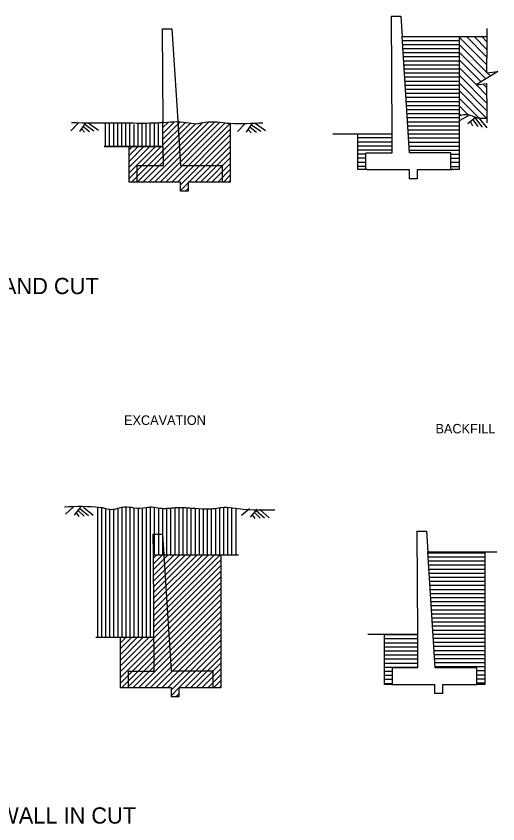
# Model space of a CAD drawing. Extents: x -1666 to -978, y 545 to 929.
# Drawn here: x -1345 to -1285.8, y 544.7 to 644 of the extents above; entities that cross this region are included whole.
import ezdxf

# ---------------------------------------------------------------- set-up
doc = ezdxf.new("R2010")
doc.units = 0
for name, color, linetype in [('pp_PRESENTATION', 7, 'Continuous'), ('rd_EARTHWORK', 7, 'Continuous'), ('rd_EARTHWORK-anno', 7, 'Continuous'), ('rd_EXCAVATION-DITCH', 7, 'Continuous')]:
    doc.layers.add(name, color=color, linetype=linetype)

msp = doc.modelspace()

# ---------------------------------------------------------------- linework, layer by layer
at = {"layer": 'pp_PRESENTATION'}
for p, q in [((-1287.178, 642.528), (-1287.178, 638.906)), ((-1287.179, 637.074), (-1287.179, 638.907)), ((-1287.179, 633.907), (-1287.179, 635.74)), ((-1287.179, 633.907), (-1287.179, 630.925)), ((-1336.518, 630.925), (-1337.241, 629.851)), ((-1336.168, 630.926), (-1334.897, 630.029)), ((-1289.325, 631.856), (-1290.521, 631.18)), ((-1288.551, 631.596), (-1289.51, 630.8)), ((-1289.206, 631.027), (-1288.959, 630.543)), ((-1288.891, 631.252), (-1288.315, 630.445)), ((-1288.641, 631.48), (-1287.778, 630.389)), ((-1288.2, 631.557), (-1287.212, 630.308)), ((-1337.414, 630.862), (-1338.317, 629.93)), ((-1337.013, 630.155), (-1336.639, 629.76)), ((-1336.774, 630.46), (-1335.994, 629.848)), ((-1336.599, 630.749), (-1335.463, 629.946)), ((-1316.92, 630.796), (-1317.823, 629.864)), ((-1316.024, 630.859), (-1316.746, 629.785)), ((-1316.518, 630.089), (-1316.145, 629.694)), ((-1316.28, 630.394), (-1315.5, 629.782)), ((-1316.104, 630.683), (-1314.968, 629.88)), ((-1315.674, 630.86), (-1314.403, 629.963)), ((-1338.017, 583.655), (-1338.979, 582.784)), ((-1337.127, 583.65), (-1337.91, 582.636)), ((-1337.405, 583.213), (-1336.666, 582.551)), ((-1337.211, 583.489), (-1336.129, 582.615)), ((-1336.769, 583.639), (-1335.56, 582.66)), ((-1316.344, 583.438), (-1317.34, 582.606)), ((-1315.467, 583.381), (-1316.278, 582.415)), ((-1315.545, 583.239), (-1314.5, 582.321)), ((-1315.098, 583.371), (-1313.929, 582.344)), ((-1337.662, 582.924), (-1337.315, 582.506)), ((-1316.019, 582.693), (-1315.689, 582.26)), ((-1315.75, 582.971), (-1315.038, 582.28))]:
    msp.add_line(p, q, dxfattribs=at)
msp.add_lwpolyline([(-1287.179, 637.074), (-1285.845, 637.24), (-1288.512, 635.574), (-1287.179, 635.74)], dxfattribs=at)
at = {"layer": 'rd_EARTHWORK'}
for p, q in [((-1298.958, 644.034), (-1297.773, 644.035)), ((-1298.958, 644.034), (-1298.883, 629.626)), ((-1297.773, 644.035), (-1297.614, 641.524)), ((-1327.066, 642.483), (-1325.881, 642.483)), ((-1327.066, 642.483), (-1327.007, 631.053)), ((-1325.881, 642.483), (-1325.166, 631.152)), ((-1297.618, 641.53), (-1290.705, 641.529)), ((-1296.712, 627.226), (-1297.614, 641.524)), ((-1290.705, 641.529), (-1287.178, 641.529)), ((-1290.606, 641.529), (-1290.605, 631.705)), ((-1326.991, 628.001), (-1327.007, 631.117)), ((-1325.166, 631.152), (-1324.82, 625.676)), ((-1290.605, 631.705), (-1290.605, 625.18)), ((-1318.714, 630.86), (-1318.713, 623.629)), ((-1306.119, 629.552), (-1303.043, 629.552)), ((-1303.043, 625.182), (-1303.043, 629.552)), ((-1303.043, 629.552), (-1298.882, 629.551)), ((-1298.883, 629.626), (-1298.87, 627.202)), ((-1298.882, 629.506), (-1298.87, 627.202)), ((-1326.991, 628.001), (-1334.227, 628.001)), ((-1334.227, 628.001), (-1326.991, 628.001)), ((-1331.151, 623.631), (-1331.151, 628.001)), ((-1326.991, 628.001), (-1326.978, 625.651)), ((-1298.87, 627.202), (-1302.043, 627.202)), ((-1291.605, 627.226), (-1296.712, 627.226)), ((-1291.605, 625.178), (-1291.605, 627.226)), ((-1330.151, 625.651), (-1326.978, 625.651)), ((-1324.82, 625.676), (-1319.713, 625.675)), ((-1319.713, 625.675), (-1319.713, 623.628)), ((-1301.881, 625.18), (-1303.043, 625.18)), ((-1301.881, 625.18), (-1296.74, 625.18)), ((-1296.74, 625.18), (-1296.74, 624.038)), ((-1295.768, 625.18), (-1295.768, 624.038)), ((-1295.768, 625.18), (-1291.458, 625.18)), ((-1290.605, 625.18), (-1291.639, 625.18)), ((-1290.603, 625.18), (-1290.603, 625.18)), ((-1295.768, 624.038), (-1296.74, 624.038)), ((-1324.848, 623.629), (-1331.151, 623.63)), ((-1324.848, 622.488), (-1324.848, 623.629)), ((-1318.713, 623.629), (-1323.877, 623.63)), ((-1323.877, 623.63), (-1323.877, 622.488)), ((-1318.711, 623.629), (-1318.711, 623.629)), ((-1323.877, 622.488), (-1324.848, 622.488)), ((-1328.217, 580.299), (-1327.031, 580.3)), ((-1328.217, 580.299), (-1327.031, 580.3)), ((-1328.217, 580.299), (-1328.203, 577.774)), ((-1327.031, 580.3), (-1325.971, 563.491)), ((-1327.031, 580.3), (-1326.873, 577.788)), ((-1295.788, 580.696), (-1294.602, 580.697)), ((-1295.788, 580.696), (-1295.722, 568.029)), ((-1294.602, 580.697), (-1294.442, 578.159)), ((-1328.203, 577.774), (-1328.128, 563.467)), ((-1328.203, 577.774), (-1317.723, 577.773)), ((-1326.866, 577.68), (-1325.971, 563.491)), ((-1319.864, 577.773), (-1319.863, 561.445)), ((-1293.542, 563.888), (-1294.442, 578.159)), ((-1294.442, 578.159), (-1285.971, 578.159)), ((-1287.436, 578.159), (-1287.435, 561.842)), ((-1335.232, 567.633), (-1328.15, 567.632)), ((-1332.258, 567.633), (-1332.258, 561.445)), ((-1301.825, 568.03), (-1299.83, 568.029)), ((-1299.83, 568.029), (-1295.722, 568.029)), ((-1299.83, 568.029), (-1299.829, 561.844)), ((-1295.722, 568.029), (-1295.7, 563.864)), ((-1331.264, 563.467), (-1328.128, 563.467)), ((-1331.264, 563.467), (-1328.128, 563.467)), ((-1331.258, 563.467), (-1331.258, 561.445)), ((-1331.258, 563.467), (-1331.258, 561.445)), ((-1325.971, 563.491), (-1320.863, 563.491)), ((-1325.971, 563.491), (-1320.863, 563.491)), ((-1320.863, 563.491), (-1320.863, 561.444)), ((-1320.863, 563.491), (-1320.863, 561.444)), ((-1295.7, 563.864), (-1298.836, 563.864)), ((-1298.829, 563.864), (-1298.829, 561.844)), ((-1288.435, 563.888), (-1293.542, 563.888)), ((-1288.435, 561.842), (-1288.435, 563.888)), ((-1332.258, 561.446), (-1325.998, 561.445)), ((-1325.998, 561.445), (-1325.998, 560.303)), ((-1325.027, 561.446), (-1325.027, 560.303)), ((-1325.027, 561.446), (-1319.863, 561.445)), ((-1298.829, 561.844), (-1299.829, 561.844)), ((-1298.829, 561.844), (-1293.569, 561.844)), ((-1293.569, 560.7), (-1293.569, 561.844)), ((-1292.598, 560.7), (-1292.598, 561.842)), ((-1292.598, 561.842), (-1288.435, 561.842)), ((-1287.435, 561.842), (-1288.435, 561.842)), ((-1287.433, 561.842), (-1287.433, 561.842)), ((-1292.598, 560.7), (-1293.569, 560.7)), ((-1325.027, 560.303), (-1325.998, 560.303))]:
    msp.add_line(p, q, dxfattribs=at)
for points in [[(-1333.565, 628.001), (-1333.565, 628.001)], [(-1331.443, 628.001), (-1331.443, 628.001)], [(-1335.008, 567.633), (-1335.008, 583.619)], [(-1334.508, 567.633), (-1334.508, 583.598)], [(-1334.008, 567.633), (-1334.008, 583.481)], [(-1333.508, 567.633), (-1333.508, 583.383)], [(-1333.008, 567.633), (-1333.008, 583.384)], [(-1332.508, 567.633), (-1332.508, 583.52)], [(-1332.008, 567.633), (-1332.008, 583.602)], [(-1331.508, 567.633), (-1331.508, 583.652)], [(-1331.008, 567.632), (-1331.008, 583.644)], [(-1330.508, 567.632), (-1330.508, 583.57)], [(-1330.008, 567.632), (-1330.008, 583.565)], [(-1329.508, 567.632), (-1329.508, 583.575)], [(-1329.008, 567.632), (-1329.008, 583.596)], [(-1328.508, 567.632), (-1328.508, 583.657)], [(-1328.008, 577.774), (-1328.008, 583.635)], [(-1327.508, 577.774), (-1327.508, 583.498)], [(-1327.008, 577.774), (-1327.008, 583.527)], [(-1326.508, 577.774), (-1326.508, 583.549)], [(-1326.008, 577.775), (-1326.008, 583.573)], [(-1325.508, 577.775), (-1325.508, 583.583)], [(-1325.008, 577.775), (-1325.008, 583.575)], [(-1324.508, 577.775), (-1324.508, 583.565)], [(-1324.008, 577.775), (-1324.008, 583.553)], [(-1323.508, 577.775), (-1323.508, 583.537)], [(-1323.008, 577.775), (-1323.008, 583.509)], [(-1322.508, 577.776), (-1322.508, 583.467)], [(-1322.008, 577.776), (-1322.008, 583.433)], [(-1321.508, 577.776), (-1321.508, 583.432)], [(-1321.008, 577.776), (-1321.008, 583.466)], [(-1320.508, 577.776), (-1320.508, 583.521)], [(-1320.008, 577.776), (-1320.008, 583.581)], [(-1319.508, 577.776), (-1319.508, 583.603)], [(-1319.008, 577.777), (-1319.008, 583.571)], [(-1318.508, 577.777), (-1318.508, 583.54)], [(-1318.008, 577.777), (-1318.008, 583.516)], [(-1328.201, 577.32), (-1327.747, 577.774)], [(-1328.197, 576.617), (-1327.04, 577.774)], [(-1328.194, 575.913), (-1326.332, 577.774)], [(-1328.19, 575.21), (-1325.625, 577.775)], [(-1328.186, 574.506), (-1324.918, 577.775)], [(-1328.183, 573.803), (-1324.21, 577.775)], [(-1328.179, 573.099), (-1323.503, 577.775)], [(-1328.175, 572.396), (-1322.796, 577.775)], [(-1328.172, 571.693), (-1322.089, 577.776)], [(-1328.168, 570.989), (-1321.381, 577.776)], [(-1328.164, 570.286), (-1320.674, 577.776)], [(-1328.161, 569.582), (-1319.967, 577.776)], [(-1294.434, 578.027), (-1287.436, 578.027)], [(-1294.402, 577.527), (-1287.436, 577.527)], [(-1328.157, 568.879), (-1319.864, 577.171)], [(-1328.153, 568.176), (-1319.864, 576.464)], [(-1294.371, 577.027), (-1287.436, 577.027)], [(-1294.339, 576.527), (-1287.436, 576.527)], [(-1332.258, 563.364), (-1319.864, 575.757)], [(-1294.308, 576.027), (-1287.436, 576.027)], [(-1294.276, 575.527), (-1287.436, 575.527)], [(-1332.258, 562.657), (-1319.864, 575.05)], [(-1332.258, 561.95), (-1319.864, 574.343)], [(-1294.245, 575.027), (-1287.436, 575.027)], [(-1294.213, 574.527), (-1287.436, 574.527)], [(-1332.055, 561.446), (-1319.864, 573.636)], [(-1294.182, 574.027), (-1287.436, 574.027)], [(-1294.15, 573.527), (-1287.436, 573.527)], [(-1331.348, 561.445), (-1319.864, 572.929)], [(-1294.119, 573.027), (-1287.436, 573.027)], [(-1294.087, 572.527), (-1287.436, 572.527)], [(-1330.641, 561.445), (-1319.864, 572.222)], [(-1329.934, 561.445), (-1319.864, 571.515)], [(-1294.056, 572.027), (-1287.436, 572.027)], [(-1294.024, 571.527), (-1287.436, 571.527)], [(-1329.226, 561.445), (-1319.864, 570.808)], [(-1293.993, 571.027), (-1287.435, 571.027)], [(-1293.961, 570.527), (-1287.435, 570.527)], [(-1328.519, 561.445), (-1319.864, 570.101)], [(-1327.812, 561.445), (-1319.864, 569.394)], [(-1293.929, 570.027), (-1287.435, 570.027)], [(-1293.898, 569.527), (-1287.435, 569.527)], [(-1327.105, 561.445), (-1319.864, 568.687)], [(-1293.866, 569.027), (-1287.435, 569.027)], [(-1293.835, 568.527), (-1287.435, 568.527)], [(-1332.258, 566.899), (-1331.525, 567.633)], [(-1332.258, 564.071), (-1328.696, 567.632)], [(-1332.258, 564.778), (-1329.403, 567.632)], [(-1332.258, 565.485), (-1330.111, 567.632)], [(-1332.258, 566.192), (-1330.818, 567.632)], [(-1326.398, 561.445), (-1319.864, 567.98)], [(-1299.83, 567.964), (-1295.722, 567.964)], [(-1299.83, 567.464), (-1295.719, 567.464)], [(-1293.803, 568.027), (-1287.435, 568.027)], [(-1293.772, 567.527), (-1287.435, 567.527)], [(-1325.998, 561.138), (-1319.864, 567.273)], [(-1324.984, 561.446), (-1319.864, 566.566)], [(-1299.83, 566.964), (-1295.716, 566.964)], [(-1299.83, 566.464), (-1295.714, 566.464)], [(-1293.74, 567.027), (-1287.435, 567.027)], [(-1293.709, 566.527), (-1287.435, 566.527)], [(-1324.277, 561.446), (-1319.864, 565.858)], [(-1299.83, 565.964), (-1295.711, 565.964)], [(-1299.83, 565.464), (-1295.708, 565.464)], [(-1293.677, 566.027), (-1287.435, 566.027)], [(-1293.646, 565.527), (-1287.435, 565.527)], [(-1323.569, 561.445), (-1319.864, 565.151)], [(-1322.862, 561.445), (-1319.864, 564.444)], [(-1299.83, 564.964), (-1295.706, 564.964)], [(-1299.829, 564.464), (-1295.703, 564.464)], [(-1293.614, 565.027), (-1287.435, 565.027)], [(-1293.582, 564.527), (-1287.435, 564.527)], [(-1322.155, 561.445), (-1319.863, 563.737)], [(-1299.829, 563.964), (-1295.701, 563.964)], [(-1299.829, 563.464), (-1298.829, 563.464)], [(-1293.551, 564.027), (-1287.435, 564.027)], [(-1288.435, 563.527), (-1287.435, 563.527)], [(-1321.448, 561.445), (-1319.863, 563.03)], [(-1320.741, 561.445), (-1319.863, 562.323)], [(-1299.829, 562.964), (-1298.829, 562.964)], [(-1299.829, 562.464), (-1298.829, 562.464)], [(-1288.435, 563.027), (-1287.435, 563.027)], [(-1288.435, 562.527), (-1287.435, 562.527)], [(-1325.998, 560.431), (-1325.027, 561.403)], [(-1320.034, 561.445), (-1319.863, 561.616)], [(-1299.829, 561.964), (-1298.829, 561.964)], [(-1288.435, 562.027), (-1287.435, 562.027), (-1287.435, 562.027)], [(-1325.419, 560.303), (-1325.027, 560.695)]]:
    msp.add_lwpolyline(points, dxfattribs=at)
for points in [[(-1287.195, 631.447), (-1288.664, 631.608), (-1288.941, 631.73), (-1289.826, 631.905), (-1290.6, 631.774)], [(-1338.229, 630.946), (-1332.887, 630.922), (-1331.402, 630.921), (-1329.817, 630.87), (-1328.207, 630.911), (-1327.2, 630.955)], [(-1327.2, 630.954), (-1326.844, 630.97), (-1325.269, 631.061), (-1323.749, 630.901), (-1322.739, 630.819), (-1322.198, 630.925), (-1320.681, 631.048), (-1319.295, 630.896), (-1318.686, 630.86), (-1314.732, 630.913)], [(-1339.101, 583.679), (-1334.677, 583.614), (-1334.189, 583.528), (-1333.879, 583.448), (-1333.103, 583.372), (-1332.345, 583.555), (-1331.145, 583.658), (-1330.594, 583.572), (-1329.001, 583.596), (-1328.326, 583.67), (-1327.357, 583.521), (-1325.439, 583.582), (-1323.454, 583.535), (-1321.768, 583.427), (-1319.959, 583.587), (-1319.784, 583.614), (-1318.432, 583.536), (-1313.245, 583.292)]]:
    msp.add_spline(points, degree=3, dxfattribs=at)
at = {"layer": 'rd_EARTHWORK-anno'}
for p, q in [((-1302.043, 625.182), (-1302.043, 627.202)), ((-1330.151, 623.631), (-1330.151, 625.651))]:
    msp.add_line(p, q, dxfattribs=at)
at = {"layer": 'rd_EXCAVATION-DITCH'}
for points in [[(-1297.585, 641.054), (-1290.606, 641.054)], [(-1287.179, 638.034), (-1290.583, 641.438)], [(-1287.178, 639.007), (-1289.7, 641.529)], [(-1287.178, 639.95), (-1288.758, 641.529)], [(-1287.178, 640.892), (-1287.815, 641.529)], [(-1297.553, 640.554), (-1290.606, 640.554)], [(-1297.522, 640.054), (-1290.606, 640.054)], [(-1287.179, 637.121), (-1290.606, 640.549)], [(-1297.49, 639.554), (-1290.606, 639.554)], [(-1297.458, 639.054), (-1290.606, 639.054)], [(-1287.319, 636.319), (-1290.606, 639.606)], [(-1297.427, 638.554), (-1290.606, 638.554)], [(-1297.395, 638.054), (-1290.606, 638.054)], [(-1287.899, 635.957), (-1290.606, 638.663)], [(-1297.364, 637.554), (-1290.606, 637.554)], [(-1297.332, 637.054), (-1290.606, 637.054)], [(-1288.479, 635.594), (-1290.606, 637.72)], [(-1286.739, 636.682), (-1287.136, 637.079)], [(-1286.178, 637.033), (-1286.325, 637.18)], [(-1297.301, 636.554), (-1290.606, 636.554)], [(-1297.269, 636.054), (-1290.606, 636.054)], [(-1287.179, 633.35), (-1290.606, 636.777)], [(-1297.238, 635.554), (-1290.606, 635.554)], [(-1297.206, 635.054), (-1290.606, 635.054)], [(-1287.179, 632.407), (-1290.606, 635.835)], [(-1287.179, 631.465), (-1290.606, 634.892)], [(-1287.179, 634.293), (-1288.465, 635.58)], [(-1287.179, 635.236), (-1287.627, 635.684)], [(-1297.175, 634.554), (-1290.606, 634.554)], [(-1297.143, 634.054), (-1290.606, 634.054)], [(-1288.216, 631.559), (-1290.606, 633.949)], [(-1297.112, 633.554), (-1290.606, 633.554)], [(-1297.08, 633.054), (-1290.606, 633.054)], [(-1289.487, 631.887), (-1290.606, 633.006)], [(-1297.048, 632.554), (-1290.605, 632.554)], [(-1297.017, 632.054), (-1290.605, 632.054)], [(-1290.357, 631.815), (-1290.605, 632.063)], [(-1334.042, 628.001), (-1334.042, 630.929)], [(-1333.542, 628.001), (-1333.542, 630.926)], [(-1333.042, 628.001), (-1333.042, 630.924)], [(-1332.542, 628.001), (-1332.542, 630.923)], [(-1332.042, 628.001), (-1332.042, 630.922)], [(-1331.542, 628.001), (-1331.542, 630.922)], [(-1330.865, 623.63), (-1323.608, 630.887)], [(-1329.451, 623.63), (-1322.149, 630.931)], [(-1329.042, 628.001), (-1329.042, 630.882)], [(-1328.744, 623.63), (-1321.343, 631.03)], [(-1328.542, 628.001), (-1328.542, 630.898)], [(-1328.042, 628.001), (-1328.042, 630.919)], [(-1328.037, 623.63), (-1320.62, 631.046)], [(-1327.542, 628.001), (-1327.542, 630.941)], [(-1327.33, 623.629), (-1319.983, 630.976)], [(-1327.003, 630.32), (-1326.32, 631.004)], [(-1326.999, 629.617), (-1325.56, 631.056)], [(-1326.995, 628.914), (-1324.868, 631.041)], [(-1326.992, 628.21), (-1324.277, 630.925)], [(-1326.623, 623.629), (-1319.351, 630.901)], [(-1296.985, 631.554), (-1290.605, 631.554)], [(-1296.954, 631.054), (-1290.605, 631.054)], [(-1331.042, 628.001), (-1331.042, 630.797)], [(-1330.542, 628.001), (-1330.542, 630.711)], [(-1330.158, 623.63), (-1322.958, 630.83)], [(-1330.042, 628.001), (-1330.042, 630.797)], [(-1329.542, 628.001), (-1329.542, 630.754)], [(-1325.916, 623.629), (-1318.684, 630.861)], [(-1325.209, 623.629), (-1318.713, 630.124)], [(-1296.922, 630.554), (-1290.605, 630.554)], [(-1296.891, 630.054), (-1290.605, 630.054)], [(-1324.848, 623.283), (-1318.713, 629.417)], [(-1303.043, 629.09), (-1298.88, 629.09)], [(-1296.859, 629.554), (-1290.605, 629.554)], [(-1296.828, 629.054), (-1290.605, 629.054)], [(-1331.151, 624.051), (-1327.201, 628.001)], [(-1331.151, 624.758), (-1327.908, 628.001)], [(-1331.151, 625.465), (-1328.615, 628.001)], [(-1331.151, 626.172), (-1329.322, 628.001)], [(-1331.151, 626.879), (-1330.029, 628.001)], [(-1331.151, 627.587), (-1330.736, 628.001)], [(-1323.794, 623.63), (-1318.713, 628.71)], [(-1323.087, 623.63), (-1318.713, 628.003)], [(-1303.043, 628.59), (-1298.877, 628.59)], [(-1303.043, 628.09), (-1298.875, 628.09)], [(-1296.796, 628.554), (-1290.605, 628.554)], [(-1296.765, 628.054), (-1290.605, 628.054)], [(-1322.38, 623.63), (-1318.713, 627.296)], [(-1303.043, 627.59), (-1298.872, 627.59)], [(-1303.043, 627.09), (-1302.043, 627.09)], [(-1296.733, 627.554), (-1290.605, 627.554)], [(-1291.605, 627.054), (-1290.605, 627.054)], [(-1321.673, 623.63), (-1318.713, 626.589)], [(-1303.043, 626.59), (-1302.043, 626.59)], [(-1303.043, 626.09), (-1302.043, 626.09)], [(-1291.605, 626.554), (-1290.605, 626.554)], [(-1291.605, 626.054), (-1290.605, 626.054)], [(-1320.966, 623.63), (-1318.713, 625.882)], [(-1320.259, 623.63), (-1318.713, 625.175)], [(-1303.043, 625.59), (-1302.043, 625.59)], [(-1291.605, 625.554), (-1290.605, 625.554)], [(-1319.552, 623.629), (-1318.713, 624.468)], [(-1324.848, 622.576), (-1323.877, 623.547)], [(-1318.845, 623.629), (-1318.713, 623.761)], [(-1324.229, 622.488), (-1323.877, 622.84)]]:
    msp.add_lwpolyline(points, dxfattribs=at)

# ---------------------------------------------------------------- texts
at = {"layer": 'rd_EARTHWORK-anno'}
for s, p in [('RETAINING WALL IN FILL AND CUT', (-1379.614, 609.842)), ('RETAINING WALL IN CUT', (-1362.532, 544.713))]:
    msp.add_text(s, height=2, dxfattribs=at).set_placement(p)
for s, p in [('EXCAVATION', (-1331.771, 593.756)), ('BACKFILL', (-1293.505, 592.709))]:
    msp.add_text(s, height=1.1667, rotation=0.01683, dxfattribs=at).set_placement(p)

doc.saveas('drawing.dxf')
